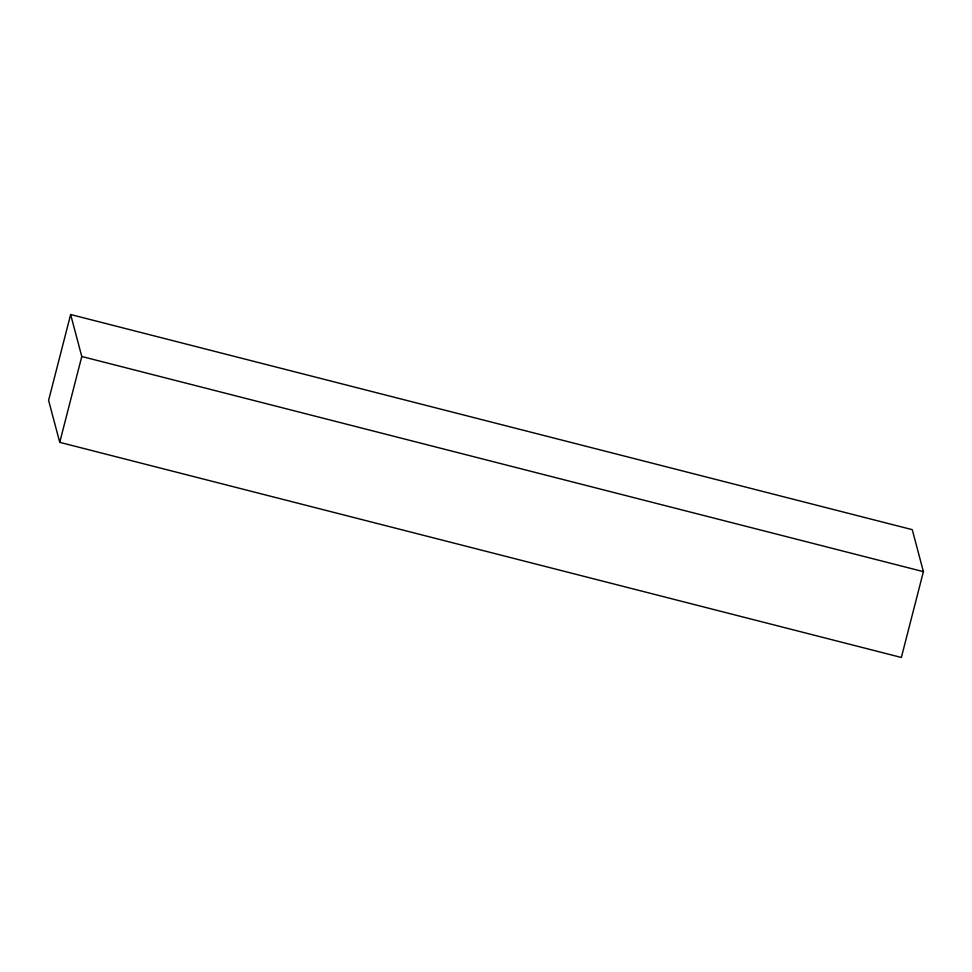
<?xml version="1.0" encoding="UTF-8"?>
<svg xmlns="http://www.w3.org/2000/svg" width="972" height="972" viewBox="0 0 972 972"><rect width="100%" height="100%" fill="white"/><g stroke="black" fill="none" stroke-linecap="round" stroke-linejoin="round"><path stroke-width="1.46" d="M70.64 314.527L48.6 400.355L59.742 442.345L901.36 657.473L923.4 571.645L912.258 529.655L70.64 314.527L81.782 356.505L59.742 442.345M81.782 356.505L923.4 571.645"/></g></svg>
